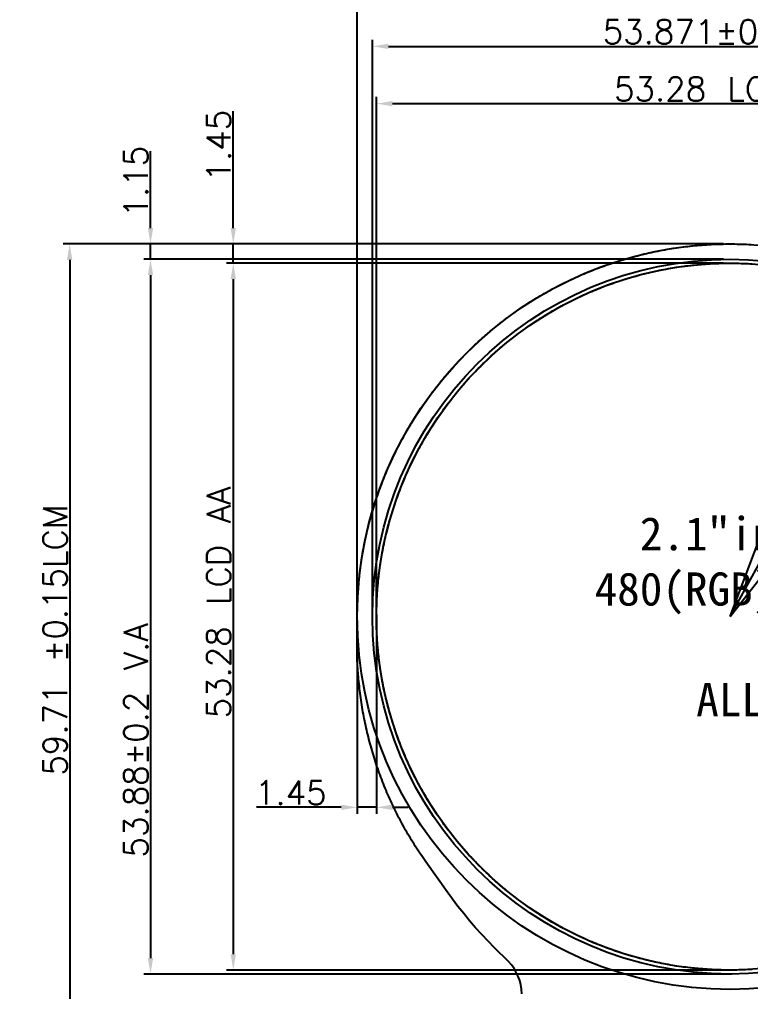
# Model space of a CAD drawing. Header units: millimetres. Extents: x 3800 to 4180, y 866 to 1126.
# Drawn here: x 3865.6 to 3920.7, y 994.1 to 1067.4 of the extents above; entities that cross this region are included whole.
import ezdxf

# ---------------------------------------------------------------- set-up
doc = ezdxf.new("R2010")
doc.units = ezdxf.units.MM
doc.layers.add('', color=7, linetype='Continuous')
doc.layers.add('2-FPC', color=3, linetype='Continuous')
doc.styles.get("Standard").update_dxf_attribs({"font": 'txt', "bigfont": 'gbcbig.shx'})
doc.styles.add('STYLE1', font='trebuc.ttf')
doc.dimstyles.new('ISO-25', dxfattribs={"dimtxt": 2.5, "dimasz": 2.5, "dimexe": 1.25, "dimexo": 0.625, "dimtad": 1, "dimtxsty": 'Standard', "dimcen": 2.5, "dimadec": 0, "dimazin": 0, "dimtfac": 1, "dimtmove": 0, "dimatfit": 3, "dimfxl": 1, "dimarcsym": 0})
doc.dimstyles.new('ISO-25$0', dxfattribs={"dimtxt": 1.8, "dimasz": 1.2, "dimexe": 0.5, "dimexo": 0.5, "dimgap": 0.2, "dimtad": 1, "dimdec": 3, "dimdsep": 46, "dimtxsty": 'Standard', "dimcen": 2.5, "dimclrd": 3, "dimclre": 3, "dimclrt": 3, "dimadec": 0, "dimazin": 0, "dimtp": 1.2, "dimtm": 1.2000000012, "dimtfac": 1, "dimtdec": 3, "dimtmove": 0, "dimatfit": 3, "dimfxl": 1, "dimtolj": 1, "dimarcsym": 0})

# ---------------------------------------------------------------- blocks, each defined once
blk = doc.blocks.new('*D131')
at = {"layer": '2-FPC', "lineweight": -2, "transparency": 16777216}
for p, q in [((3891.030827456901, 1021.410061360618), (3891.030827456901, 1069.441300328438)), ((3947.210827456894, 1021.410061360618), (3947.210827456894, 1069.441300328438)), ((3892.230827456901, 1068.941300328438), (3946.010827456894, 1068.941300328438))]:
    blk.add_line(p, q, dxfattribs=at)
at = {"layer": '2-FPC', "transparency": 16777216}
for points in [[(3892.230827456901, 1069.141300328438), (3892.230827456901, 1068.741300328438), (3891.030827456901, 1068.941300328438)], [(3946.010827456894, 1069.141300328438), (3946.010827456894, 1068.741300328438), (3947.210827456894, 1068.941300328438)]]:
    blk.add_solid(points, dxfattribs=at)
at = {"layer": 'Defpoints', "color": 0, "transparency": 16777216}
for p in [(3947.210827456894, 1068.941300328438), (3891.030827456901, 1020.910061360618), (3947.210827456894, 1020.910061360618)]:
    blk.add_point(p, dxfattribs=at)
at = {"layer": '2-FPC', "transparency": 16777216, "insert": (3919.120827456898, 1070.041300328438), "char_height": 1.8, "attachment_point": 5}
blk.add_mtext('\\A1;56.18 %%P0.15LCM', dxfattribs=at)
blk = doc.blocks.new('*D132')
at = {"layer": '2-FPC', "lineweight": -2, "transparency": 16777216}
for p, q in [((3892.481219779247, 1022.844321655754), (3892.481219779247, 1061.513024054099)), ((3893.681219779247, 1061.013024054099), (3944.56123078699, 1061.013024054099)), ((3945.76123078699, 1022.842532284225), (3945.76123078699, 1061.513024054099))]:
    blk.add_line(p, q, dxfattribs=at)
at = {"layer": '2-FPC', "transparency": 16777216}
for points in [[(3893.681219779247, 1061.213024054099), (3893.681219779247, 1060.813024054099), (3892.481219779247, 1061.013024054099)], [(3944.56123078699, 1061.213024054099), (3944.56123078699, 1060.813024054099), (3945.76123078699, 1061.013024054099)]]:
    blk.add_solid(points, dxfattribs=at)
at = {"layer": 'Defpoints', "color": 0, "transparency": 16777216}
for p in [(3945.76123078699, 1061.013024054099), (3892.481219779247, 1022.344321655754), (3945.76123078699, 1022.342532284225)]:
    blk.add_point(p, dxfattribs=at)
at = {"layer": '2-FPC', "transparency": 16777216, "insert": (3919.121225283118, 1062.113024054099), "char_height": 1.8, "attachment_point": 5}
blk.add_mtext('\\A1;53.28 LCD AA', dxfattribs=at)
blk = doc.blocks.new('*D133')
at = {"layer": '2-FPC', "lineweight": -2, "transparency": 16777216}
for p, q in [((3918.618259824259, 1048.984388301547), (3881.193074616644, 1048.984388301547)), ((3881.693074616644, 1047.784388301547), (3881.693074616645, 996.9043705772658)), ((3918.620055832369, 995.7043705772658), (3881.193074616645, 995.7043705772658))]:
    blk.add_line(p, q, dxfattribs=at)
at = {"layer": '2-FPC', "transparency": 16777216}
for points in [[(3881.493074616645, 1047.784388301547), (3881.893074616644, 1047.784388301547), (3881.693074616644, 1048.984388301547)], [(3881.493074616645, 996.9043705772658), (3881.893074616645, 996.9043705772658), (3881.693074616645, 995.7043705772658)]]:
    blk.add_solid(points, dxfattribs=at)
at = {"layer": 'Defpoints', "color": 0, "transparency": 16777216}
for p in [(3919.118259824259, 1048.984388301547), (3881.693074616645, 995.7043705772658), (3919.120055832369, 995.7043705772658)]:
    blk.add_point(p, dxfattribs=at)
at = {"layer": '2-FPC', "transparency": 16777216, "insert": (3880.593074616644, 1023.41630190128), "char_height": 1.8, "attachment_point": 5, "rotation": 90}
blk.add_mtext('\\A1;53.28 LCD AA', dxfattribs=at)
blk = doc.blocks.new('*D134')
at = {"layer": '2-FPC', "lineweight": -2, "transparency": 16777216}
for p, q in [((3918.62082745687, 1050.43450208147), (3868.867362425021, 1050.43450208147)), ((3869.367362425021, 1049.23450208147), (3869.367362425021, 991.9245013452826)), ((3902.920827456859, 990.7245013452825), (3868.867362425021, 990.7245013452825))]:
    blk.add_line(p, q, dxfattribs=at)
at = {"layer": '2-FPC', "transparency": 16777216}
for points in [[(3869.167362425021, 1049.23450208147), (3869.567362425021, 1049.23450208147), (3869.367362425021, 1050.43450208147)], [(3869.167362425022, 991.9245013452826), (3869.567362425021, 991.9245013452826), (3869.367362425021, 990.7245013452825)]]:
    blk.add_solid(points, dxfattribs=at)
at = {"layer": 'Defpoints', "color": 0, "transparency": 16777216}
for p in [(3919.12082745687, 1050.43450208147), (3869.367362425021, 990.7245013452825), (3903.420827456859, 990.7245013452825)]:
    blk.add_point(p, dxfattribs=at)
at = {"layer": '2-FPC', "transparency": 16777216, "insert": (3868.267362425021, 1020.579501713376), "char_height": 1.8, "attachment_point": 5, "rotation": 90}
blk.add_mtext('\\A1;59.71 %%P0.15LCM', dxfattribs=at)
blk = doc.blocks.new('*D127')
at = {"layer": '2-FPC', "lineweight": -2, "transparency": 16777216}
for p, q in [((3881.693074616645, 1051.63450208147), (3881.693074616645, 1060.443440628958)), ((3918.62082745687, 1050.43450208147), (3881.193074616645, 1050.43450208147)), ((3881.693074616645, 1048.984388301547), (3881.693074616645, 1050.43450208147)), ((3918.618259824259, 1048.984388301547), (3881.193074616645, 1048.984388301547)), ((3881.693074616645, 1047.784388301547), (3881.693074616645, 1046.584388301547))]:
    blk.add_line(p, q, dxfattribs=at)
at = {"layer": '2-FPC', "transparency": 16777216}
for points in [[(3881.493074616645, 1051.63450208147), (3881.893074616645, 1051.63450208147), (3881.693074616645, 1050.43450208147)], [(3881.493074616645, 1047.784388301547), (3881.893074616645, 1047.784388301547), (3881.693074616645, 1048.984388301547)]]:
    blk.add_solid(points, dxfattribs=at)
at = {"layer": 'Defpoints', "color": 0, "transparency": 16777216}
for p in [(3919.12082745687, 1050.43450208147), (3881.693074616645, 1048.984388301547), (3919.118259824259, 1048.984388301547)]:
    blk.add_point(p, dxfattribs=at)
at = {"layer": '2-FPC', "transparency": 16777216, "insert": (3880.593074616645, 1057.843440628957), "char_height": 1.8, "attachment_point": 5, "rotation": 90}
blk.add_mtext('\\A1;1.45', dxfattribs=at)
blk = doc.blocks.new('*D136')
at = {"layer": '2-FPC', "lineweight": -2, "transparency": 16777216}
for p, q in [((3892.18469617262, 1022.34432165576), (3892.18469617262, 1065.827292160764)), ((3946.055448648693, 1022.346111027292), (3946.055448648693, 1065.827292160764)), ((3893.38469617262, 1065.327292160764), (3944.855448648693, 1065.327292160764))]:
    blk.add_line(p, q, dxfattribs=at)
at = {"layer": '2-FPC', "transparency": 16777216}
for points in [[(3893.38469617262, 1065.527292160764), (3893.38469617262, 1065.127292160764), (3892.18469617262, 1065.327292160764)], [(3944.855448648693, 1065.527292160764), (3944.855448648693, 1065.127292160764), (3946.055448648693, 1065.327292160764)]]:
    blk.add_solid(points, dxfattribs=at)
at = {"layer": 'Defpoints', "color": 0, "transparency": 16777216}
for p in [(3946.055448648693, 1065.327292160764), (3892.18469617262, 1021.84432165576), (3946.055448648693, 1021.846111027292)]:
    blk.add_point(p, dxfattribs=at)
at = {"layer": '2-FPC', "transparency": 16777216, "insert": (3919.121219779247, 1066.427292160763), "char_height": 1.8, "attachment_point": 5}
blk.add_mtext('\\A1;53.871%%P0.2 V.A', dxfattribs=at)
blk = doc.blocks.new('*D137')
at = {"layer": '2-FPC', "lineweight": -2, "transparency": 16777216}
for p, q in [((3918.121219779249, 1049.284321630614), (3874.956067222261, 1049.284321630614)), ((3875.456067222261, 1048.084321630614), (3875.456067222262, 996.6046585009451)), ((3919.290219779249, 995.4046585009451), (3874.956067222262, 995.4046585009451))]:
    blk.add_line(p, q, dxfattribs=at)
at = {"layer": '2-FPC', "transparency": 16777216}
for points in [[(3875.256067222262, 1048.084321630614), (3875.656067222261, 1048.084321630614), (3875.456067222261, 1049.284321630614)], [(3875.256067222262, 996.6046585009451), (3875.656067222262, 996.6046585009451), (3875.456067222262, 995.4046585009451)]]:
    blk.add_solid(points, dxfattribs=at)
at = {"layer": 'Defpoints', "color": 0, "transparency": 16777216}
for p in [(3918.621219779249, 1049.284321630614), (3875.456067222262, 995.4046585009451), (3919.790219779249, 995.4046585009451)]:
    blk.add_point(p, dxfattribs=at)
at = {"layer": '2-FPC', "transparency": 16777216, "insert": (3874.356067222261, 1013.021129295595), "char_height": 1.8, "attachment_point": 5, "rotation": 90}
blk.add_mtext('\\A1;53.88%%P0.2 V.A', dxfattribs=at)
blk = doc.blocks.new('*D128')
at = {"layer": '2-FPC', "lineweight": -2, "transparency": 16777216}
for p, q in [((3875.456067222265, 1051.63450208147), (3875.456067222265, 1057.43450208147)), ((3918.62082745687, 1050.43450208147), (3874.956067222265, 1050.43450208147)), ((3875.456067222265, 1049.284321630614), (3875.456067222265, 1050.43450208147)), ((3918.621219779249, 1049.284321630614), (3874.956067222265, 1049.284321630614)), ((3875.456067222265, 1048.084321630614), (3875.456067222265, 1046.884321630614))]:
    blk.add_line(p, q, dxfattribs=at)
at = {"layer": '2-FPC', "transparency": 16777216}
for points in [[(3875.256067222265, 1051.63450208147), (3875.656067222265, 1051.63450208147), (3875.456067222265, 1050.43450208147)], [(3875.256067222265, 1048.084321630614), (3875.656067222265, 1048.084321630614), (3875.456067222265, 1049.284321630614)]]:
    blk.add_solid(points, dxfattribs=at)
at = {"layer": 'Defpoints', "color": 0, "transparency": 16777216}
for p in [(3875.456067222265, 1050.43450208147), (3919.12082745687, 1050.43450208147), (3919.121219779249, 1049.284321630614)]:
    blk.add_point(p, dxfattribs=at)
at = {"layer": '2-FPC', "transparency": 16777216, "insert": (3874.356067222265, 1055.134502081469), "char_height": 1.8, "attachment_point": 5, "rotation": 90}
blk.add_mtext('\\A1;1.15', dxfattribs=at)
blk = doc.blocks.new('*D140')
at = {"layer": '2-FPC', "lineweight": -2, "transparency": 16777216}
for p, q in [((3943.480993691428, 1053.616778586176), (3936.229464214483, 1044.30789464421)), ((3919.120055832367, 1022.344321655757), (3935.492020538861, 1043.361228480621))]:
    blk.add_line(p, q, dxfattribs=at)
at = {"layer": '2-FPC', "transparency": 16777216}
blk.add_solid([(3936.071686520551, 1044.430801923481), (3936.387241908414, 1044.18498736494), (3935.492020538861, 1043.361228480621)], dxfattribs=at)
at = {"layer": 'Defpoints', "color": 0, "transparency": 16777216}
for p in [(3935.492020538861, 1043.361228480621), (3919.120055832367, 1022.344321655757)]:
    blk.add_point(p, dxfattribs=at)
at = {"layer": '2-FPC', "transparency": 16777216, "insert": (3939.356173474142, 1050.111659732975), "char_height": 1.8, "attachment_point": 5, "rotation": 52.0817582569133}
blk.add_mtext('\\A1;R26.641', dxfattribs=at)
blk = doc.blocks.new('*D141')
at = {"layer": '2-FPC', "lineweight": -2, "transparency": 16777216}
for p, q in [((3937.732006827096, 1056.320532159135), (3932.639423436695, 1047.023995470033)), ((3919.120055832367, 1022.344321655757), (3932.06290456231, 1045.971557354286))]:
    blk.add_line(p, q, dxfattribs=at)
at = {"layer": '2-FPC', "transparency": 16777216}
blk.add_solid([(3932.464017084071, 1047.120081949098), (3932.81482978932, 1046.927908990969), (3932.06290456231, 1045.971557354286)], dxfattribs=at)
at = {"layer": 'Defpoints', "color": 0, "transparency": 16777216}
for p in [(3932.06290456231, 1045.971557354286), (3919.120055832367, 1022.344321655757)]:
    blk.add_point(p, dxfattribs=at)
at = {"layer": '2-FPC', "transparency": 16777216, "insert": (3934.509239629653, 1052.726958507311), "char_height": 1.8, "attachment_point": 5, "rotation": 61.28635375978839}
blk.add_mtext('\\A1;R26.94', dxfattribs=at)
blk = doc.blocks.new('*D142')
at = {"layer": '2-FPC', "lineweight": -2, "transparency": 16777216}
for p, q in [((3933.083895626527, 1059.389959431385), (3929.45096938556, 1049.751917777206)), ((3919.120055832363, 1022.34432165576), (3929.027715842923, 1048.629039137884))]:
    blk.add_line(p, q, dxfattribs=at)
at = {"layer": '2-FPC', "transparency": 16777216}
blk.add_solid([(3929.263822945674, 1049.822460034312), (3929.638115825447, 1049.6813755201), (3929.027715842923, 1048.629039137884)], dxfattribs=at)
at = {"layer": 'Defpoints', "color": 0, "transparency": 16777216}
for p in [(3929.027715842923, 1048.629039137884), (3919.120055832363, 1022.34432165576)]:
    blk.add_point(p, dxfattribs=at)
at = {"layer": '2-FPC', "transparency": 16777216, "insert": (3930.449753857984, 1055.52036033804), "char_height": 1.8, "attachment_point": 5, "rotation": 69.34676060107223}
blk.add_mtext('\\A1;R28.09', dxfattribs=at)
blk = doc.blocks.new('*D143')
at = {"layer": '2-FPC', "lineweight": -2, "transparency": 16777216}
for p, q in [((3892.481219779247, 1022.513370577265), (3892.481219779247, 1007.474902406892)), ((3891.030827456901, 1022.052526532824), (3891.030827456901, 1007.474902406892)), ((3889.830827456901, 1007.974902406892), (3883.430827456901, 1007.974902406892)), ((3892.481219779247, 1007.974902406892), (3891.030827456901, 1007.974902406892)), ((3893.681219779247, 1007.974902406892), (3894.881219779247, 1007.974902406892))]:
    blk.add_line(p, q, dxfattribs=at)
at = {"layer": '2-FPC', "transparency": 16777216}
for points in [[(3889.830827456901, 1008.174902406892), (3889.830827456901, 1007.774902406892), (3891.030827456901, 1007.974902406892)], [(3893.681219779247, 1008.174902406892), (3893.681219779247, 1007.774902406892), (3892.481219779247, 1007.974902406892)]]:
    blk.add_solid(points, dxfattribs=at)
at = {"layer": 'Defpoints', "color": 0, "transparency": 16777216}
for p in [(3892.481219779247, 1023.013370577265), (3891.030827456901, 1022.552526532824), (3891.030827456901, 1007.974902406892)]:
    blk.add_point(p, dxfattribs=at)
at = {"layer": '2-FPC', "transparency": 16777216, "insert": (3886.030827456901, 1009.074902406892), "char_height": 1.8, "attachment_point": 5}
blk.add_mtext('\\A1;1.45', dxfattribs=at)

msp = doc.modelspace()

# ---------------------------------------------------------------- linework, layer by layer
at = {"layer": '', "color": 4, "linetype": 'Continuous'}
msp.add_lwpolyline([(3903.420827456857, 993.9192071564075), (3903.404183702883, 994.2580081714887), (3903.354952251937, 994.589900416574), (3903.273426301826, 994.9153681562357), (3903.160392322568, 995.2312787733435), (3903.016937764585, 995.5345884709141), (3902.844443686181, 995.822376196219), (3902.644573089541, 996.0918705392878), (3902.416772714341, 996.3432090534816), (3901.3734394955, 997.3865422722929), (3900.888835039853, 997.8813401922425), (3900.414099354404, 998.3866847060171), (3899.949983531658, 998.9018001701816), (3899.496688349338, 999.4264627188722), (3899.054410760281, 999.9604472670662), (3898.623342744182, 1000.503519617069), (3898.203669982429, 1001.055445908704), (3897.796034759076, 1001.615355976542), (3896.189854791553, 1003.870486663368), (3896.088373181168, 1004.014887334056), (3895.987797644562, 1004.159919590214), (3895.888136341751, 1004.305576097399), (3895.789387938033, 1004.451858857899), (3895.691563853111, 1004.598765900931), (3895.594667322633, 1004.746282272758), (3895.498695051404, 1004.894402896291), (3895.403657086126, 1005.043127811213), (3895.309556557846, 1005.192442025514), (3895.216388356571, 1005.342343598929), (3895.124175261755, 1005.492828291787), (3895.032897586983, 1005.643895407241), (3894.942584312337, 1005.795526800798), (3894.853219073023, 1005.94772618861), (3894.764805519944, 1006.100484378931), (3894.677368216498, 1006.253793731569), (3894.590888873024, 1006.40764090591), (3894.505372061676, 1006.562035647487), (3894.420829656292, 1006.716964707569), (3894.337261659549, 1006.872428125954), (3894.254680825562, 1007.028410794465), (3894.173077019853, 1007.184902705271), (3894.092456713135, 1007.341900673874), (3894.012820834866, 1007.499413021335), (3893.934180282687, 1007.657417996864), (3893.856535060555, 1007.815915591976), (3893.779886807306, 1007.974902406892), (3893.704234560069, 1008.134360253131), (3893.629583600142, 1008.294289252405), (3893.55594959045, 1008.454697584491), (3893.48332400881, 1008.615541532597), (3893.411699906622, 1008.776856625239), (3893.341103386357, 1008.938619372367), (3893.271513554025, 1009.100811334928), (3893.202946107127, 1009.263442862944), (3893.135404793187, 1009.426505168803), (3893.068890195098, 1009.589986710508), (3893.003400187639, 1009.753882642549), (3892.938945402731, 1009.918191572525), (3892.875526698006, 1010.082891195319), (3892.813143535042, 1010.247992936221), (3892.751797474446, 1010.41348253044), (3892.691486042216, 1010.579346509277), (3892.632217485681, 1010.745600088591), (3892.574006880158, 1010.912219149996), (3892.516832706218, 1011.079197496195), (3892.460712427206, 1011.24653284629), (3892.405647779922, 1011.414210075997), (3892.351640046506, 1011.58223525262), (3892.298677847537, 1011.750602364647), (3892.246779659695, 1011.919296609955), (3892.195948353901, 1012.088308690804), (3892.146172216793, 1012.257644073038), (3892.097472158368, 1012.427279928937), (3892.049828059205, 1012.597226300019), (3892.003259215669, 1012.767465986462), (3891.957756630252, 1012.937995118923), (3891.913329777531, 1013.108795707468), (3891.869967863769, 1013.279890780123), (3891.827691506643, 1013.451248266651), (3891.786492101315, 1013.62286218799), (3891.74636748339, 1013.794731479681), (3891.7073291061, 1013.96686026079), (3891.669366870823, 1014.139218460453), (3891.632489732574, 1014.311821161934), (3891.596698578205, 1014.484644180066), (3891.561993397937, 1014.657697559994), (3891.528373682222, 1014.830963762205), (3891.495849818738, 1015.00443107011), (3891.464412035644, 1015.178107981662), (3891.434070228648, 1015.351965128347), (3891.404813636725, 1015.526026769706), (3891.376663186578, 1015.700257948706), (3891.34959928964, 1015.874665260654), (3891.323630163611, 1016.049240523503), (3891.298767641352, 1016.223971877135), (3891.274990987663, 1016.398853437645), (3891.252319280572, 1016.573893092024), (3891.230754091453, 1016.749058728169), (3891.210284816965, 1016.924364592215), (3891.190921553226, 1017.099790131765), (3891.172654180894, 1017.275335860254), (3891.155492334559, 1017.450995953263), (3891.139436868767, 1017.626761581782), (3891.124476936694, 1017.802621212996), (3891.110632280286, 1017.978580060041), (3891.030827456901, 1019.082406034523), (3891.030827456901, 1022.737716686713), (3891.044690829983, 1023.226835390485), (3891.050783237491, 1023.403213603819), (3891.057991824394, 1023.579567609811), (3891.066306155864, 1023.755867629855), (3891.075726397151, 1023.932107577265), (3891.086252805535, 1024.108291703237), (3891.097894948956, 1024.284401743066), (3891.110632657239, 1024.460427421426), (3891.124476936694, 1024.636381477573), (3891.139436868767, 1024.812241108787), (3891.155492334559, 1024.988006737306), (3891.172654180894, 1025.163666830315), (3891.190921553226, 1025.339212558804), (3891.210284816965, 1025.514638098354), (3891.230754091453, 1025.689943962415), (3891.252319280572, 1025.865109598545), (3891.274990987663, 1026.040149252924), (3891.298767641352, 1026.215030813434), (3891.323630163611, 1026.389762167067), (3891.34959928964, 1026.564337429915), (3891.376663186578, 1026.738744741863), (3891.404813636725, 1026.912975920864), (3891.434070228648, 1027.087037562223), (3891.464412035644, 1027.260894708907), (3891.495849818738, 1027.43457162046), (3891.528373682222, 1027.608038928364), (3891.561993397937, 1027.781305130576), (3891.596698578205, 1027.954358510503), (3891.632489732574, 1028.127181528621), (3891.669366870823, 1028.299784230131), (3891.7073291061, 1028.47214242978), (3891.74636748339, 1028.644271210888), (3891.786492101315, 1028.816140502594), (3891.827691506643, 1028.987754423918), (3891.869967863769, 1029.159111910446), (3891.913329777531, 1029.330206983102), (3891.957756630252, 1029.501007571646), (3892.003259215669, 1029.671536704108), (3892.049828059205, 1029.84177639055), (3892.097472158368, 1030.011722761633), (3892.146172216793, 1030.181358617546), (3892.195948353901, 1030.350693999751), (3892.246779659695, 1030.519706080629), (3892.298677847537, 1030.688400325923), (3892.351640046506, 1030.856767437949), (3892.405647779922, 1031.024792614572), (3892.460712427206, 1031.192469844279), (3892.516832706218, 1031.359805194375), (3892.574006880158, 1031.526783540573), (3892.632217485681, 1031.693402601978), (3892.691486042216, 1031.859656181293), (3892.751797474446, 1032.025520160144), (3892.813143535042, 1032.191009754349), (3892.875526698006, 1032.356111495251), (3892.938945402731, 1032.520811118045), (3893.003400187639, 1032.685120048021), (3893.068890195098, 1032.849015980061), (3893.135404793187, 1033.012497521767), (3893.202946107185, 1033.17555982764), (3893.271513554083, 1033.338191355656), (3893.341103386357, 1033.500383318174), (3893.411699906622, 1033.66214606533), (3893.48332400881, 1033.823461157973), (3893.55594959045, 1033.984305106079), (3893.629583600142, 1034.144713438164), (3893.704234560069, 1034.304642437438), (3893.779886807306, 1034.464100283677), (3893.856535060555, 1034.623087098594), (3893.934180282687, 1034.781584693691), (3894.012820834866, 1034.939589669234), (3894.092456713135, 1035.09710201671), (3894.173077019853, 1035.254099985313), (3894.254680825562, 1035.410591896104), (3894.337261659549, 1035.566574564616), (3894.420829656292, 1035.722037983001), (3894.505372061617, 1035.876967043067), (3894.590888873024, 1036.031361784689), (3894.677368216498, 1036.185208959), (3894.764805519944, 1036.338518311667), (3894.853219073023, 1036.491276501944), (3894.942584312337, 1036.643475889771), (3895.032897586983, 1036.795107283328), (3895.124175261755, 1036.946174398782), (3895.216388356571, 1037.096659091641), (3895.309556557846, 1037.246560665056), (3895.403657086126, 1037.395874879386), (3895.498695051404, 1037.544599794249), (3895.594667322633, 1037.692720417811), (3895.691563853111, 1037.840236789639), (3895.789387938033, 1037.987143832685), (3895.888136341693, 1038.133426593155), (3895.987797644562, 1038.279083100356), (3896.088373181168, 1038.424115356514), (3896.189854333284, 1038.568515375174), (3896.292241747656, 1038.712273980641), (3896.395535435227, 1038.855391134847), (3896.499731353475, 1038.997851204481), (3896.604810938113, 1039.139656365286), (3896.710778856408, 1039.280792763549), (3896.817639491453, 1039.421262872905), (3896.925372222196, 1039.561056043972), (3897.033982826737, 1039.700179763812), (3897.143467667212, 1039.83860921914), (3897.253816707399, 1039.976354499774), (3897.365032045394, 1040.113398096907), (3897.47710951894, 1040.249744948077), (3897.590034993647, 1040.385382196914), (3897.703822991859, 1040.520303113696), (3897.818441194996, 1040.654505235788), (3897.93390934308, 1040.787999887053), (3898.050209599887, 1040.920747863424), (3898.167332379953, 1041.052769867533), (3898.285295269268, 1041.184064282575), (3898.404082367711, 1041.314604416843), (3898.523689606974, 1041.44439591545), (3898.64410084875, 1041.57343309408), (3898.765320552736, 1041.701710626051), (3898.887350334078, 1041.829219582786), (3899.010164206314, 1041.95596438363), (3899.133788658413, 1042.081941480622), (3899.258200929549, 1042.207127872597), (3899.383387321539, 1042.331540143733), (3899.509364418559, 1042.455164595861), (3899.636109219389, 1042.577978468068), (3899.763618176095, 1042.700008249424), (3899.891895708036, 1042.821227953366), (3900.02093288674, 1042.941639195201), (3900.150724385332, 1043.061246434449), (3900.2812645196, 1043.180033532907), (3900.412558934642, 1043.297996422237), (3900.544580938692, 1043.415119202274), (3900.677328915151, 1043.531419459109), (3900.810823566387, 1043.646887607135), (3900.945025688435, 1043.761505810287), (3901.079946605246, 1043.875293808528), (3901.215583854054, 1043.988219283176), (3901.351930705239, 1044.100296756796), (3901.488974302357, 1044.211512094717), (3901.626719583049, 1044.321861134978), (3901.765149038392, 1044.431345975453), (3901.90427275816, 1044.53995657995), (3902.044065929241, 1044.647689310722), (3902.184536038597, 1044.754549945738), (3902.325672436845, 1044.860517864076), (3902.467477597694, 1044.965597448686), (3902.609937667313, 1045.069793366919), (3902.753054821563, 1045.173087054504), (3902.896813426972, 1045.275474468833), (3903.041213445647, 1045.376955621007), (3903.18624570179, 1045.477531157584), (3903.33190220902, 1045.577192460439), (3903.478184969504, 1045.675940864127), (3903.625092012507, 1045.77376494902), (3903.772608384364, 1045.870661479498), (3903.920729007912, 1045.966633750756), (3904.069453922789, 1046.061671716035), (3904.21876813709, 1046.155772244329), (3904.36866971052, 1046.248940445575), (3904.519154403349, 1046.341153540377), (3904.67022151889, 1046.432431215178), (3904.82185291236, 1046.522744489809), (3904.974052300201, 1046.612109729152), (3905.126810490493, 1046.700523282217), (3905.280119843131, 1046.787960585648), (3905.433967017501, 1046.874439929165), (3905.588361759078, 1046.959956740499), (3905.743290819218, 1047.044499145869), (3905.898754237501, 1047.128067142582), (3906.054736906071, 1047.210647976569), (3906.211228816819, 1047.292251782293), (3906.368226785494, 1047.372872089055), (3906.525739132941, 1047.452507967279), (3906.683744108469, 1047.531148519502), (3906.842241703581, 1047.608793741635), (3907.001228518483, 1047.685441994884), (3907.160686364737, 1047.761094242092), (3907.320615363996, 1047.835745202018), (3907.481023696067, 1047.909379211681), (3907.641867644202, 1047.982004793351), (3907.803182736845, 1048.053628895567), (3907.964945484001, 1048.124225415803), (3908.127137446475, 1048.193815248092), (3908.28976897452, 1048.262382695005), (3908.452831280408, 1048.329924008945), (3908.616312822085, 1048.396438607063), (3908.780208754111, 1048.461928614493), (3908.944517684101, 1048.52638339943), (3909.109217306881, 1048.58980210414), (3909.274319047855, 1048.652185267133), (3909.439808642016, 1048.713531327729), (3909.605672620868, 1048.773842759973), (3909.771926200182, 1048.833111316465), (3909.938545261617, 1048.891321922002), (3910.1055236078, 1048.948496095913), (3910.272858957867, 1049.004616374955), (3910.440536187603, 1049.059681022224), (3910.608561364226, 1049.113688755654), (3910.776928476223, 1049.166650954624), (3910.945622721503, 1049.218549142494), (3911.114634802439, 1049.269380448245), (3911.283970184615, 1049.319156585339), (3911.453606040498, 1049.367856643778), (3911.62355241161, 1049.41550074297), (3911.793792098053, 1049.462069586506), (3911.964321230529, 1049.507572171894), (3912.13512181903, 1049.551999024615), (3912.306216891729, 1049.595360938377), (3912.477574378242, 1049.637637295503), (3912.649188299596, 1049.678836700875), (3912.821057591287, 1049.71896131877), (3912.993186372381, 1049.757999696046), (3913.165544572044, 1049.795961931323), (3913.33814727351, 1049.832839069558), (3913.510970291672, 1049.868630223985), (3913.684023671599, 1049.903335404223), (3913.857289873811, 1049.93695511991), (3914.030757181686, 1049.969478983422), (3914.204434093253, 1050.000916766488), (3914.378291239952, 1050.031258573513), (3914.552352881282, 1050.06051516545), (3914.726584060283, 1050.088665615612), (3914.900991372231, 1050.11572951252), (3915.075566635108, 1050.141698638535), (3915.250297988755, 1050.166561160823), (3915.425179549251, 1050.190337814497), (3915.600219203615, 1050.213009521603), (3915.775384839731, 1050.234574710693), (3915.950690703806, 1050.255043985181), (3916.126116243356, 1050.274407248919), (3916.301661971831, 1050.292674621281), (3916.477322064854, 1050.309836467587), (3916.653087693373, 1050.325891933408), (3916.828947324587, 1050.340851865437), (3917.004901380734, 1050.354696144922), (3917.18092705908, 1050.367433853219), (3917.357037098894, 1050.379075996626), (3917.533221224895, 1050.38960240498), (3917.709461172335, 1050.399022646326), (3917.88576119235, 1050.407336977781), (3918.062115198341, 1050.414545564655), (3918.238495003946, 1050.420638027169), (3918.414915017017, 1050.425634650504), (3918.59137348009, 1050.429515510104), (3918.767843402098, 1050.43228023571), (3918.944333304874, 1050.433949123432), (3919.120827456868, 1050.43450208147), (3919.297321608921, 1050.433949123432), (3919.473811511639, 1050.43228023571), (3919.650281433647, 1050.429515510104), (3919.82673989672, 1050.425634650504), (3920.003159909791, 1050.420638027169), (3920.179539715396, 1050.414545564655), (3920.355893721387, 1050.407336977781), (3920.532193741461, 1050.399022646326), (3920.708433688842, 1050.38960240498)], dxfattribs=at)
at = {"layer": '', "color": 2, "linetype": 'Continuous'}
msp.add_lwpolyline([(3920.793219779247, 995.7573705772651), (3920.626219779247, 995.7473705772651), (3920.459219779247, 995.7383705772651), (3920.292219779247, 995.730370577265), (3920.125219779247, 995.7233705772651), (3919.957219779247, 995.717370577265), (3919.790219779247, 995.712370577265), (3919.623219779247, 995.7093705772651), (3919.455219779247, 995.706370577265), (3919.288219779247, 995.7043705772651), (3918.953219779247, 995.7043705772651), (3918.953219779247, 995.7043705772651), (3918.786219779247, 995.706370577265), (3918.618219779247, 995.7093705772651), (3918.451219779247, 995.712370577265), (3918.284219779247, 995.717370577265), (3918.117219779247, 995.7233705772651), (3917.949219779247, 995.730370577265), (3917.782219779247, 995.7383705772651), (3917.615219779247, 995.7473705772651), (3917.448219779247, 995.7573705772651), (3917.281219779247, 995.768370577265), (3917.114219779247, 995.7803705772651), (3916.947219779247, 995.793370577265), (3916.780219779247, 995.807370577265), (3916.614219779247, 995.822370577265), (3916.447219779247, 995.8383705772651), (3916.280219779247, 995.856370577265), (3916.114219779247, 995.874370577265), (3915.782219779247, 995.914370577265), (3915.616219779247, 995.9353705772651), (3915.450219779247, 995.9583705772651), (3915.284219779247, 995.9823705772651), (3915.119219779247, 996.0063705772651), (3914.953219779247, 996.032370577265), (3914.623219779247, 996.086370577265), (3914.458219779247, 996.115370577265), (3914.293219779247, 996.145370577265), (3914.129219779247, 996.1763705772651), (3913.964219779247, 996.2083705772651), (3913.800219779247, 996.241370577265), (3913.636219779247, 996.275370577265), (3913.473219779247, 996.3103705772651), (3913.309219779247, 996.346370577265), (3913.146219779247, 996.383370577265), (3912.983219779247, 996.4213705772651), (3912.820219779247, 996.460370577265), (3912.658219779247, 996.500370577265), (3912.495219779247, 996.5413705772651), (3912.333219779247, 996.5833705772651), (3912.172219779247, 996.6263705772651), (3912.010219779247, 996.6703705772651), (3911.688219779247, 996.7623705772651), (3911.528219779247, 996.8093705772651), (3911.367219779247, 996.8573705772651), (3911.207219779247, 996.9063705772651), (3911.048219779247, 996.957370577265), (3910.888219779247, 997.008370577265), (3910.729219779247, 997.0603705772651), (3910.571219779247, 997.1133705772651), (3910.412219779247, 997.167370577265), (3910.254219779247, 997.2233705772651), (3910.097219779247, 997.279370577265), (3909.939219779247, 997.336370577265), (3909.782219779247, 997.394370577265), (3909.626219779247, 997.4533705772651), (3909.314219779247, 997.5753705772651), (3909.158219779247, 997.6373705772651), (3909.003219779247, 997.7003705772651), (3908.849219779247, 997.764370577265), (3908.694219779247, 997.8293705772651), (3908.541219779247, 997.895370577265), (3908.387219779247, 997.962370577265), (3908.234219779247, 998.0303705772651), (3908.082219779247, 998.0993705772651), (3907.778219779247, 998.239370577265), (3907.627219779247, 998.311370577265), (3907.476219779247, 998.384370577265), (3907.326219779247, 998.457370577265), (3907.176219779247, 998.532370577265), (3907.026219779247, 998.6083705772651), (3906.877219779247, 998.6843705772651), (3906.729219779247, 998.7613705772651), (3906.581219779247, 998.840370577265), (3906.434219779247, 998.919370577265), (3906.287219779247, 998.999370577265), (3906.140219779247, 999.0803705772651), (3905.994219779247, 999.162370577265), (3905.849219779247, 999.245370577265), (3905.704219779247, 999.3293705772651), (3905.416219779247, 999.499370577265), (3905.130219779247, 999.673370577265), (3904.846219779247, 999.851370577265), (3904.705219779247, 999.941370577265), (3904.565219779247, 1000.032370577265), (3904.425219779247, 1000.124370577265), (3904.285219779247, 1000.217370577265), (3904.009219779247, 1000.405370577265), (3903.871219779247, 1000.500370577265), (3903.734219779247, 1000.597370577265), (3903.598219779247, 1000.694370577265), (3903.462219779247, 1000.792370577265), (3903.192219779247, 1000.990370577265), (3903.059219779247, 1001.091370577265), (3902.925219779247, 1001.192370577265), (3902.793219779247, 1001.294370577265), (3902.661219779247, 1001.397370577265), (3902.530219779247, 1001.501370577265), (3902.399219779247, 1001.606370577265), (3902.269219779247, 1001.711370577265), (3902.140219779247, 1001.817370577265), (3902.011219779247, 1001.925370577265), (3901.883219779247, 1002.032370577265), (3901.756219779247, 1002.141370577265), (3901.629219779247, 1002.251370577265), (3901.503219779247, 1002.361370577265), (3901.378219779247, 1002.472370577265), (3901.254219779247, 1002.584370577265), (3901.130219779247, 1002.697370577265), (3901.007219779247, 1002.810370577265), (3900.884219779247, 1002.924370577265), (3900.763219779247, 1003.039370577265), (3900.521219779247, 1003.271370577265), (3900.283219779247, 1003.507370577265), (3900.165219779247, 1003.625370577265), (3900.048219779247, 1003.745370577265), (3899.932219779247, 1003.865370577265), (3899.816219779247, 1003.986370577265), (3899.701219779247, 1004.108370577265), (3899.587219779247, 1004.230370577265), (3899.473219779247, 1004.353370577265), (3899.249219779247, 1004.601370577265), (3899.138219779247, 1004.727370577265), (3899.027219779247, 1004.852370577265), (3898.809219779247, 1005.106370577265), (3898.701219779247, 1005.234370577265), (3898.594219779247, 1005.363370577265), (3898.488219779247, 1005.492370577265), (3898.382219779247, 1005.622370577265), (3898.174219779247, 1005.884370577265), (3898.071219779247, 1006.016370577265), (3897.867219779247, 1006.282370577265), (3897.667219779247, 1006.550370577265), (3897.568219779247, 1006.685370577265), (3897.470219779247, 1006.821370577265), (3897.373219779247, 1006.957370577265), (3897.277219779247, 1007.094370577265), (3897.087219779247, 1007.370370577265), (3896.901219779247, 1007.648370577265), (3896.809219779247, 1007.788370577265), (3896.718219779247, 1007.928370577265), (3896.628219779247, 1008.070370577265), (3896.538219779247, 1008.211370577265), (3896.450219779247, 1008.353370577265), (3896.276219779247, 1008.639370577265), (3896.190219779247, 1008.783370577265), (3896.106219779247, 1008.927370577265), (3896.022219779247, 1009.072370577265), (3895.939219779247, 1009.218370577265), (3895.857219779247, 1009.364370577265), (3895.776219779247, 1009.510370577265), (3895.616219779247, 1009.804370577265), (3895.538219779247, 1009.952370577265), (3895.384219779247, 1010.250370577265), (3895.309219779247, 1010.399370577265), (3895.234219779247, 1010.549370577265), (3895.160219779247, 1010.699370577265), (3895.016219779247, 1011.001370577265), (3894.945219779247, 1011.153370577265), (3894.875219779247, 1011.305370577265), (3894.806219779247, 1011.458370577265), (3894.672219779247, 1011.764370577265), (3894.606219779247, 1011.918370577265), (3894.541219779247, 1012.072370577265), (3894.413219779247, 1012.382370577265), (3894.351219779247, 1012.537370577265), (3894.290219779247, 1012.693370577265), (3894.230219779247, 1012.849370577265), (3894.171219779247, 1013.006370577265), (3894.113219779247, 1013.163370577265), (3894.056219779247, 1013.320370577265), (3893.999219779247, 1013.478370577265), (3893.944219779247, 1013.636370577265), (3893.890219779247, 1013.794370577265), (3893.784219779247, 1014.112370577265), (3893.733219779247, 1014.271370577265), (3893.683219779247, 1014.431370577265), (3893.634219779247, 1014.591370577265), (3893.586219779247, 1014.751370577265), (3893.538219779247, 1014.912370577265), (3893.492219779247, 1015.072370577265), (3893.447219779247, 1015.234370577265), (3893.403219779247, 1015.395370577265), (3893.360219779247, 1015.557370577265), (3893.276219779247, 1015.881370577265), (3893.236219779247, 1016.044370577265), (3893.197219779247, 1016.206370577265), (3893.159219779247, 1016.369370577265), (3893.122219779247, 1016.533370577265), (3893.086219779247, 1016.696370577265), (3893.051219779247, 1016.860370577265), (3893.017219779247, 1017.024370577265), (3892.984219779247, 1017.188370577265), (3892.952219779247, 1017.352370577265), (3892.922219779247, 1017.517370577265), (3892.892219779247, 1017.681370577265), (3892.863219779247, 1017.846370577265), (3892.835219779247, 1018.011370577265), (3892.809219779247, 1018.177370577265), (3892.783219779247, 1018.342370577265), (3892.758219779247, 1018.507370577265), (3892.712219779247, 1018.839370577265), (3892.670219779247, 1019.171370577265), (3892.651219779247, 1019.337370577265), (3892.632219779247, 1019.504370577265), (3892.615219779247, 1019.670370577265), (3892.599219779247, 1019.837370577265), (3892.584219779247, 1020.004370577265), (3892.569219779247, 1020.170370577265), (3892.556219779247, 1020.337370577265), (3892.544219779247, 1020.504370577265), (3892.533219779247, 1020.671370577265), (3892.523219779247, 1020.838370577265), (3892.514219779247, 1021.005370577265), (3892.506219779247, 1021.173370577265), (3892.494219779247, 1021.507370577265), (3892.489219779247, 1021.674370577265), (3892.485219779247, 1021.842370577265), (3892.483219779247, 1022.009370577265), (3892.481219779247, 1022.177370577265), (3892.481219779247, 1022.511370577265), (3892.483219779247, 1022.679370577265), (3892.485219779247, 1022.846370577265), (3892.489219779247, 1023.013370577265), (3892.494219779247, 1023.181370577265), (3892.506219779247, 1023.515370577265), (3892.514219779247, 1023.682370577265), (3892.523219779247, 1023.850370577265), (3892.533219779247, 1024.017370577265), (3892.544219779247, 1024.184370577265), (3892.556219779247, 1024.351370577265), (3892.569219779247, 1024.518370577265), (3892.584219779247, 1024.684370577265), (3892.599219779247, 1024.851370577265), (3892.615219779247, 1025.018370577265), (3892.632219779247, 1025.184370577265), (3892.651219779247, 1025.350370577265), (3892.670219779247, 1025.517370577265), (3892.712219779247, 1025.849370577265), (3892.735219779247, 1026.015370577265), (3892.758219779247, 1026.180370577265), (3892.783219779247, 1026.346370577265), (3892.809219779247, 1026.511370577265), (3892.835219779247, 1026.677370577265), (3892.863219779247, 1026.842370577265), (3892.892219779247, 1027.007370577265), (3892.922219779247, 1027.171370577265), (3892.952219779247, 1027.336370577265), (3892.984219779247, 1027.500370577265), (3893.017219779247, 1027.664370577265), (3893.051219779247, 1027.828370577265), (3893.086219779247, 1027.992370577265), (3893.122219779247, 1028.155370577265), (3893.159219779247, 1028.319370577265), (3893.197219779247, 1028.482370577265), (3893.236219779247, 1028.644370577265), (3893.276219779247, 1028.807370577265), (3893.360219779247, 1029.131370577265), (3893.403219779247, 1029.293370577265), (3893.447219779247, 1029.454370577265), (3893.492219779247, 1029.615370577265), (3893.538219779247, 1029.776370577265), (3893.586219779247, 1029.937370577265), (3893.634219779247, 1030.097370577265), (3893.683219779247, 1030.257370577265), (3893.733219779247, 1030.417370577265), (3893.784219779247, 1030.576370577265), (3893.890219779247, 1030.894370577265), (3893.944219779247, 1031.052370577265), (3893.999219779247, 1031.210370577265), (3894.056219779247, 1031.368370577265), (3894.113219779247, 1031.525370577265), (3894.171219779247, 1031.682370577265), (3894.230219779247, 1031.839370577265), (3894.290219779247, 1031.995370577265), (3894.351219779247, 1032.151370577265), (3894.413219779247, 1032.306370577265), (3894.541219779247, 1032.616370577265), (3894.606219779247, 1032.770370577265), (3894.672219779247, 1032.924370577265), (3894.806219779247, 1033.230370577265), (3894.875219779247, 1033.383370577265), (3894.945219779247, 1033.535370577265), (3895.016219779247, 1033.687370577265), (3895.160219779247, 1033.989370577265), (3895.234219779247, 1034.139370577265), (3895.309219779247, 1034.289370577265), (3895.384219779247, 1034.438370577265), (3895.538219779247, 1034.736370577265), (3895.616219779247, 1034.883370577265), (3895.696219779247, 1035.031370577265), (3895.776219779247, 1035.178370577265), (3895.857219779247, 1035.324370577265), (3895.939219779247, 1035.470370577265), (3896.022219779247, 1035.616370577265), (3896.106219779247, 1035.760370577265), (3896.190219779247, 1035.905370577265), (3896.276219779247, 1036.049370577265), (3896.450219779247, 1036.335370577265), (3896.538219779247, 1036.477370577265), (3896.718219779247, 1036.759370577265), (3896.809219779247, 1036.900370577265), (3896.901219779247, 1037.040370577265), (3897.087219779247, 1037.318370577265), (3897.277219779247, 1037.594370577265), (3897.373219779247, 1037.730370577265), (3897.470219779247, 1037.867370577265), (3897.568219779247, 1038.003370577265), (3897.667219779247, 1038.138370577265), (3897.867219779247, 1038.406370577265), (3898.071219779247, 1038.672370577265), (3898.174219779247, 1038.804370577265), (3898.382219779247, 1039.066370577265), (3898.488219779247, 1039.196370577265), (3898.594219779247, 1039.325370577265), (3898.701219779247, 1039.454370577265), (3898.809219779247, 1039.582370577265), (3898.918219779247, 1039.709370577265), (3899.027219779247, 1039.835370577265), (3899.138219779247, 1039.961370577265), (3899.249219779247, 1040.086370577265), (3899.361219779247, 1040.211370577265), (3899.473219779247, 1040.335370577265), (3899.587219779247, 1040.458370577265), (3899.701219779247, 1040.580370577265), (3899.816219779247, 1040.702370577265), (3899.932219779247, 1040.823370577265), (3900.048219779247, 1040.943370577265), (3900.165219779247, 1041.063370577265), (3900.283219779247, 1041.181370577265), (3900.402219779247, 1041.299370577265), (3900.521219779247, 1041.416370577265), (3900.642219779247, 1041.533370577265), (3900.763219779247, 1041.649370577265), (3900.884219779247, 1041.764370577265), (3901.007219779247, 1041.878370577265), (3901.130219779247, 1041.991370577265), (3901.254219779247, 1042.104370577265), (3901.378219779247, 1042.216370577265), (3901.503219779247, 1042.327370577265), (3901.629219779247, 1042.437370577265), (3901.756219779247, 1042.547370577265), (3901.883219779247, 1042.655370577265), (3902.011219779247, 1042.763370577265), (3902.269219779247, 1042.977370577265), (3902.399219779247, 1043.082370577265), (3902.530219779247, 1043.187370577265), (3902.661219779247, 1043.291370577265), (3902.793219779247, 1043.394370577265), (3902.925219779247, 1043.496370577265), (3903.059219779247, 1043.597370577265), (3903.192219779247, 1043.698370577265), (3903.462219779247, 1043.896370577265), (3903.598219779247, 1043.994370577265), (3903.734219779247, 1044.091370577265), (3903.871219779247, 1044.187370577265), (3904.009219779247, 1044.283370577265), (3904.285219779247, 1044.471370577265), (3904.425219779247, 1044.564370577265), (3904.565219779247, 1044.656370577265), (3904.705219779247, 1044.747370577265), (3904.846219779247, 1044.837370577265), (3904.988219779247, 1044.926370577265), (3905.130219779247, 1045.014370577265), (3905.273219779247, 1045.102370577265), (3905.416219779247, 1045.188370577265), (3905.560219779247, 1045.274370577265), (3905.704219779247, 1045.359370577265), (3905.849219779247, 1045.443370577265), (3905.994219779247, 1045.526370577265), (3906.140219779247, 1045.608370577265), (3906.287219779247, 1045.689370577265), (3906.434219779247, 1045.769370577265), (3906.581219779247, 1045.848370577265), (3906.877219779247, 1046.004370577265), (3907.026219779247, 1046.080370577265), (3907.176219779247, 1046.156370577265), (3907.476219779247, 1046.304370577265), (3907.627219779247, 1046.377370577265), (3907.778219779247, 1046.449370577265), (3908.082219779247, 1046.589370577265), (3908.234219779247, 1046.658370577265), (3908.387219779247, 1046.726370577265), (3908.541219779247, 1046.793370577265), (3908.694219779247, 1046.859370577265), (3908.849219779247, 1046.924370577265), (3909.003219779247, 1046.988370577265), (3909.158219779247, 1047.051370577265), (3909.314219779247, 1047.113370577265), (3909.470219779247, 1047.174370577265), (3909.782219779247, 1047.294370577265), (3909.939219779247, 1047.352370577265), (3910.097219779247, 1047.409370577265), (3910.254219779247, 1047.465370577265), (3910.412219779247, 1047.520370577265), (3910.571219779247, 1047.575370577265), (3910.729219779247, 1047.628370577265), (3910.888219779247, 1047.680370577265), (3911.048219779247, 1047.731370577265), (3911.207219779247, 1047.782370577265), (3911.367219779247, 1047.831370577265), (3911.528219779247, 1047.879370577265), (3911.688219779247, 1047.926370577265), (3912.010219779247, 1048.018370577265), (3912.172219779247, 1048.062370577265), (3912.333219779247, 1048.105370577265), (3912.495219779247, 1048.147370577265), (3912.658219779247, 1048.188370577265), (3912.820219779247, 1048.228370577265), (3912.983219779247, 1048.267370577265), (3913.146219779247, 1048.305370577265), (3913.309219779247, 1048.342370577265), (3913.473219779247, 1048.378370577265), (3913.636219779247, 1048.413370577265), (3913.800219779247, 1048.447370577265), (3913.964219779247, 1048.480370577265), (3914.129219779247, 1048.512370577265), (3914.293219779247, 1048.543370577265), (3914.458219779247, 1048.573370577265), (3914.623219779247, 1048.602370577265), (3914.953219779247, 1048.656370577265), (3915.119219779247, 1048.682370577265), (3915.284219779247, 1048.706370577265), (3915.450219779247, 1048.730370577265), (3915.782219779247, 1048.774370577265), (3916.114219779247, 1048.814370577265), (3916.280219779247, 1048.832370577265), (3916.614219779247, 1048.866370577265), (3916.780219779247, 1048.881370577265), (3916.947219779247, 1048.895370577265), (3917.114219779247, 1048.908370577265), (3917.281219779247, 1048.920370577265), (3917.448219779247, 1048.931370577265), (3917.615219779247, 1048.941370577265), (3917.782219779247, 1048.950370577265), (3917.949219779247, 1048.958370577265), (3918.117219779247, 1048.965370577265), (3918.284219779247, 1048.971370577265), (3918.451219779247, 1048.976370577265), (3918.618219779247, 1048.979370577265), (3918.786219779247, 1048.982370577265), (3918.953219779247, 1048.983370577265), (3919.121219779247, 1048.984370577265), (3919.455219779247, 1048.982370577265), (3919.623219779247, 1048.979370577265), (3919.790219779247, 1048.976370577265), (3919.957219779247, 1048.971370577265), (3920.125219779247, 1048.965370577265), (3920.292219779247, 1048.958370577265), (3920.459219779247, 1048.950370577265), (3920.626219779247, 1048.941370577265), (3920.793219779247, 1048.931370577265)], dxfattribs=at)
at = {"layer": '', "linetype": 'Continuous', "const_width": 0.01}
msp.add_lwpolyline([(3897.792879779247, 1001.875360577265), (3897.792919779247, 1001.875390577265)], dxfattribs=at)
at = {"layer": '', "color": 2}
for centre, radius in [((3919.120055832369, 1022.344321655758), 28.09), ((3919.120055832369, 1022.344321655758), 26.94), ((3919.120055832367, 1022.344321655754), 26.64116365393738)]:
    msp.add_circle(centre, radius, dxfattribs=at)

# ---------------------------------------------------------------- texts
at = {"layer": '', "insert": (3919.120827456898, 1022.344321655754), "char_height": 2.5, "attachment_point": 5, "style": 'STYLE1'}
msp.add_mtext_dynamic_manual_height_columns('{\\fFangSong|b0|i0|c0|p49;\\C256;2.1"inch\\P480(RGB)*480\\P\\PALL}', width=25.05854900885379, gutter_width=12.5, heights=[0], dxfattribs=at)

# ---------------------------------------------------------------- dimensions: what is measured, and where the dimension line sits
at = {"layer": '2-FPC', "color": 3}
for base, p1, p2, text, picture, middle in [((3947.210827456894, 1068.941300328438), (3891.030827456901, 1020.910061360618), (3947.210827456894, 1020.910061360618), '<> %%P0.15LCM', '*D131', (3919.120827456898, 1068.941300328438)), ((3946.055448648693, 1065.327292160764), (3892.18469617262, 1021.84432165576), (3946.055448648693, 1021.846111027292), '<>%%P0.2 V.A', '*D136', (3919.121219779247, 1065.327292160764))]:
    dim = msp.add_linear_dim(base=base, p1=p1, p2=p2, text=text, dimstyle='ISO-25$0', override={"dimclrd": 256, "dimclre": 256, "dimclrt": 256}, dxfattribs=at)
    dim.commit()
    dim.dimension.update_dxf_attribs({"geometry": picture, "text_midpoint": middle, "dimtype": 160})
dim = msp.add_linear_dim(base=(3945.76123078699, 1061.013024054099), p1=(3892.481219779247, 1022.344321655754), p2=(3945.76123078699, 1022.342532284225), text='<> LCD AA', dimstyle='ISO-25$0', override={"dimclrd": 256, "dimclre": 256, "dimclrt": 256}, dxfattribs=at)
dim.commit()
dim.dimension.update_dxf_attribs({"geometry": '*D132', "text_midpoint": (3919.121225283118, 1062.113024054099)})
dim = msp.add_linear_dim(base=(3881.693074616645, 1048.984388301547), p1=(3919.120827456868, 1050.43450208147), p2=(3919.118259824258, 1048.984388301546), angle=270, dimstyle='ISO-25$0', override={"dimclrd": 256, "dimclre": 256, "dimclrt": 256}, dxfattribs=at)
dim.commit()
dim.dimension.update_dxf_attribs({"geometry": '*D127', "text_midpoint": (3881.693074616644, 1057.843440628957), "dimtype": 160})
for center, mpoint, picture, middle in [((3919.120055832363, 1022.34432165576), (3929.027715842923, 1048.629039137884), '*D142', (3930.449753857984, 1055.52036033804)), ((3919.120055832367, 1022.344321655757), (3932.06290456231, 1045.971557354286), '*D141', (3934.509239629653, 1052.726958507311)), ((3919.120055832367, 1022.344321655757), (3935.492020538861, 1043.361228480621), '*D140', (3939.356173474142, 1050.111659732975))]:
    dim = msp.add_radius_dim(center=center, mpoint=mpoint, dimstyle='ISO-25', override={"dimtxt": 1.8, "dimasz": 1.2, "dimexe": 0.5, "dimexo": 0.5, "dimgap": 0.2, "dimdec": 3, "dimdsep": 46, "dimclrd": 256, "dimclre": 256, "dimclrt": 256, "dimtp": 1.2, "dimtm": 1.2000000012, "dimtdec": 3, "dimtolj": 1}, dxfattribs=at)
    dim.commit()
    dim.dimension.update_dxf_attribs({"geometry": picture, "text_midpoint": middle})
dim = msp.add_linear_dim(base=(3875.456067222265, 1050.43450208147), p1=(3919.121219779247, 1049.284321630613), p2=(3919.120827456868, 1050.43450208147), angle=90, dimstyle='ISO-25$0', override={"dimclrd": 256, "dimclre": 256, "dimclrt": 256}, dxfattribs=at)
dim.commit()
dim.dimension.update_dxf_attribs({"geometry": '*D128', "text_midpoint": (3874.356067222265, 1055.134502081469)})
for base, p1, p2, text, picture, middle in [((3869.367362425021, 990.7245013452825), (3919.120827456868, 1050.43450208147), (3903.420827456857, 990.7245013452821), '<> %%P0.15LCM', '*D134', (3869.36736242502, 1020.579501713376)), ((3875.456067222262, 995.4046585009451), (3918.621219779247, 1049.284321630613), (3919.790219779247, 995.4046585009446), '<>%%P0.2 V.A', '*D137', (3875.456067222261, 1013.021129295595)), ((3881.693074616645, 995.7043705772658), (3919.118259824258, 1048.984388301546), (3919.120055832367, 995.7043705772653), '<> LCD AA', '*D133', (3881.693074616644, 1023.41630190128))]:
    dim = msp.add_linear_dim(base=base, p1=p1, p2=p2, angle=90, text=text, dimstyle='ISO-25$0', override={"dimclrd": 256, "dimclre": 256, "dimclrt": 256}, dxfattribs=at)
    dim.commit()
    dim.dimension.update_dxf_attribs({"geometry": picture, "text_midpoint": middle, "dimtype": 160})
dim = msp.add_linear_dim(base=(3891.030827456901, 1007.974902406892), p1=(3892.481219779247, 1023.013370577265), p2=(3891.030827456901, 1022.552526532824), dimstyle='ISO-25$0', override={"dimclrd": 256, "dimclre": 256, "dimclrt": 256}, dxfattribs=at)
dim.commit()
dim.dimension.update_dxf_attribs({"geometry": '*D143', "text_midpoint": (3886.030827456901, 1009.074902406892)})

doc.saveas('drawing.dxf')
